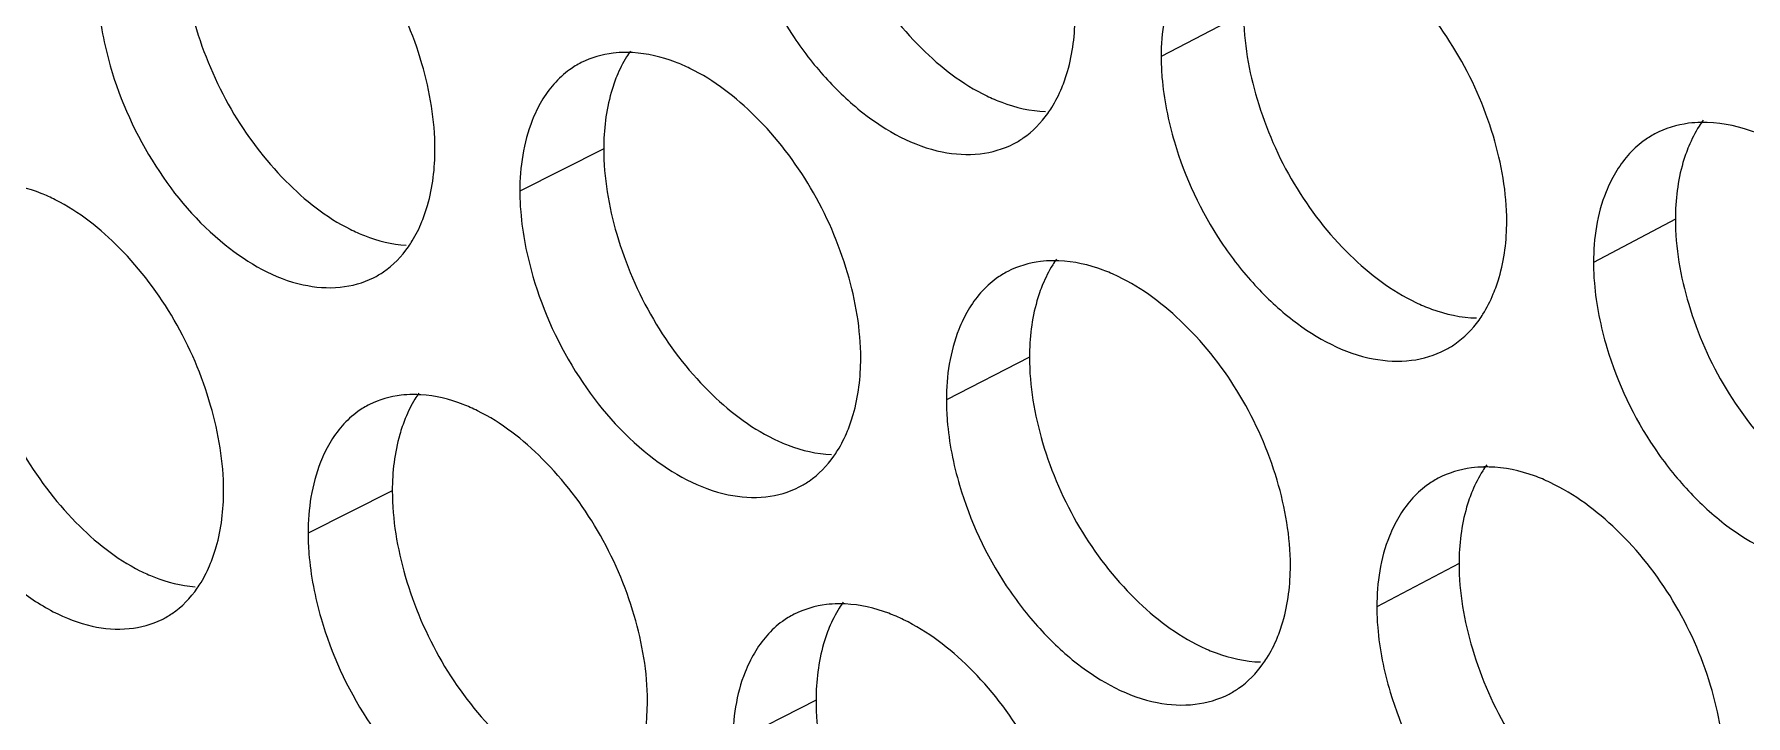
# Model space of a CAD drawing. Header units: millimetres. Extents: x 1177 to 4147, y 93 to 2194.
# Drawn here: x 2580.43 to 2595.5, y 989 to 995.01 of the extents above; entities that cross this region are included whole.
import ezdxf

# ---------------------------------------------------------------- set-up
doc = ezdxf.new("R2010")
doc.units = ezdxf.units.MM
doc.header["$LTSCALE"] = 0.1
doc.layers.get('0').update_dxf_attribs({"lineweight": 13})
doc.layers.add('标注', color=251, linetype='Continuous', lineweight=9)

# ---------------------------------------------------------------- blocks, each defined once
blk = doc.blocks.new('02')
at = {"layer": '标注'}
for p, q in [((4470.674, 1012.966), (4469.635, 1012.425)), ((4462.624, 1011.265), (4461.569, 1010.732)), ((4476.103, 1010.381), (4475.073, 1009.836)), ((4467.979, 1008.642), (4466.934, 1008.104)), ((4459.965, 1006.961), (4458.906, 1006.43)), ((4473.382, 1006.045), (4472.348, 1005.502)), ((4465.295, 1004.326), (4464.246, 1003.79))]:
    blk.add_line(p, q, dxfattribs=at)
for centre, radius, start, end in [((4462.906, 1010.999), 1.478, 86.8291, 90.6001), ((4468.29, 1008.358), 1.498, 87.7255, 90.8684), ((4460.232, 1006.704), 1.468, 86.3729, 90.4645), ((4473.723, 1005.743), 1.518, 88.601, 91.1331), ((4465.592, 1004.051), 1.488, 87.2799, 90.7347)]:
    blk.add_arc(centre, radius, start, end, dxfattribs=at)
for points, knots in [([(4465.295, 1015.576), (4465.295, 1015.213), (4465.425, 1014.462), (4465.878, 1013.415), (4466.556, 1012.528), (4467.136, 1012.079), (4467.441, 1011.931)], [0, 0, 0, 0, 0.246671, 0.510955, 0.769257, 1, 1, 1, 1]), ([(4460.502, 1011.26), (4460.502, 1011.623), (4460.373, 1012.375), (4459.923, 1013.423), (4459.251, 1014.313), (4458.677, 1014.767), (4458.374, 1014.918)], [0, 0, 0, 0, 0.246911, 0.511538, 0.769926, 1, 1, 1, 1]), ([(4457.319, 1013.913), (4457.319, 1013.55), (4457.447, 1012.798), (4457.893, 1011.749), (4458.561, 1010.858), (4459.134, 1010.403), (4459.435, 1010.252)], [0, 0, 0, 0, 0.247215, 0.511988, 0.770214, 1, 1, 1, 1]), ([(4464.411, 1013.965), (4464.542, 1013.52), (4464.836, 1012.88), (4465.392, 1012.159), (4465.981, 1011.597), (4466.662, 1011.219), (4467.348, 1011.174), (4467.649, 1011.261), (4467.78, 1011.328)], [0, 0, 0, 0, 0.292621, 0.4365, 0.572692, 0.807081, 0.907102, 1, 1, 1, 1]), ([(4473.982, 1010.351), (4473.982, 1010.714), (4473.849, 1011.465), (4473.388, 1012.509), (4472.699, 1013.392), (4472.112, 1013.837), (4471.804, 1013.984)], [0, 0, 0, 0, 0.246007, 0.509819, 0.768332, 1, 1, 1, 1]), ([(4469.91, 1013.555), (4469.864, 1013.478), (4469.694, 1013.125), (4469.635, 1012.726), (4469.635, 1012.425)], [0, 0, 0, 0, 0.229116, 1, 1, 1, 1]), ([(4456.254, 1013.384), (4456.254, 1013.298), (4456.27, 1012.934), (4456.341, 1012.574), (4456.418, 1012.308)], [0, 0, 0, 0, 0.238534, 1, 1, 1, 1]), ([(4468.386, 1012.033), (4468.414, 1012.1), (4468.516, 1012.394), (4468.553, 1012.708), (4468.553, 1012.946)], [0, 0, 0, 0, 0.233519, 1, 1, 1, 1]), ([(4470.674, 1012.966), (4470.674, 1012.603), (4470.806, 1011.852), (4471.263, 1010.807), (4471.948, 1009.923), (4472.533, 1009.477), (4472.84, 1009.331)], [0, 0, 0, 0, 0.246312, 0.510271, 0.768623, 1, 1, 1, 1]), ([(4462.89, 1012.477), (4462.842, 1012.477), (4462.653, 1012.466), (4462.467, 1012.412), (4462.342, 1012.349)], [0, 0, 0, 0, 0.258444, 1, 1, 1, 1]), ([(4462.96, 1012.495), (4462.943, 1012.471), (4462.877, 1012.37), (4462.823, 1012.262), (4462.789, 1012.178)], [0, 0, 0, 0, 0.242682, 1, 1, 1, 1]), ([(4463.709, 1012.276), (4463.649, 1012.305), (4463.42, 1012.406), (4463.171, 1012.465), (4462.988, 1012.475)], [0, 0, 0, 0, 0.266759, 1, 1, 1, 1]), ([(4469.635, 1012.425), (4469.635, 1012.338), (4469.651, 1011.975), (4469.724, 1011.616), (4469.802, 1011.351)], [0, 0, 0, 0, 0.238699, 1, 1, 1, 1]), ([(4456.418, 1012.308), (4456.546, 1011.865), (4456.925, 1011.03), (4457.757, 1010.053), (4458.624, 1009.551), (4459.301, 1009.496), (4459.599, 1009.577), (4459.729, 1009.642)], [0, 0, 0, 0, 0.294207, 0.574275, 0.808437, 0.907868, 1, 1, 1, 1]), ([(4462.342, 1012.349), (4462.291, 1012.323), (4462.09, 1012.201), (4461.932, 1012.016), (4461.842, 1011.863)], [0, 0, 0, 0, 0.242847, 1, 1, 1, 1]), ([(4465.857, 1008.628), (4465.857, 1008.99), (4465.726, 1009.742), (4465.272, 1010.788), (4464.593, 1011.676), (4464.014, 1012.126), (4463.709, 1012.276)], [0, 0, 0, 0, 0.246547, 0.510848, 0.769286, 1, 1, 1, 1]), ([(4462.789, 1012.178), (4462.761, 1012.111), (4462.661, 1011.817), (4462.624, 1011.503), (4462.624, 1011.265)], [0, 0, 0, 0, 0.233133, 1, 1, 1, 1]), ([(4468.21, 1011.71), (4468.227, 1011.734), (4468.295, 1011.837), (4468.351, 1011.947), (4468.386, 1012.033)], [0, 0, 0, 0, 0.242819, 1, 1, 1, 1]), ([(4461.842, 1011.863), (4461.797, 1011.786), (4461.628, 1011.432), (4461.569, 1011.033), (4461.569, 1010.732)], [0, 0, 0, 0, 0.228378, 1, 1, 1, 1]), ([(4467.441, 1011.931), (4467.503, 1011.901), (4467.738, 1011.799), (4467.993, 1011.741), (4468.181, 1011.733)], [0, 0, 0, 0, 0.26673, 1, 1, 1, 1]), ([(4467.78, 1011.328), (4467.822, 1011.35), (4467.988, 1011.449), (4468.126, 1011.591), (4468.21, 1011.71)], [0, 0, 0, 0, 0.245104, 1, 1, 1, 1]), ([(4476.424, 1011.597), (4476.373, 1011.596), (4476.173, 1011.581), (4475.975, 1011.522), (4475.844, 1011.452)], [0, 0, 0, 0, 0.258513, 1, 1, 1, 1]), ([(4476.453, 1011.626), (4476.435, 1011.601), (4476.365, 1011.497), (4476.308, 1011.384), (4476.271, 1011.296)], [0, 0, 0, 0, 0.243002, 1, 1, 1, 1]), ([(4477.262, 1011.405), (4477.192, 1011.438), (4476.926, 1011.547), (4476.635, 1011.602), (4476.424, 1011.597)], [0, 0, 0, 0, 0.268167, 1, 1, 1, 1]), ([(4469.802, 1011.351), (4469.934, 1010.906), (4470.232, 1010.265), (4470.795, 1009.546), (4471.392, 1008.985), (4472.082, 1008.612), (4472.774, 1008.575), (4473.078, 1008.665), (4473.209, 1008.734)], [0, 0, 0, 0, 0.291742, 0.435347, 0.571412, 0.806086, 0.906551, 1, 1, 1, 1]), ([(4475.844, 1011.452), (4475.794, 1011.425), (4475.595, 1011.301), (4475.439, 1011.116), (4475.349, 1010.964)], [0, 0, 0, 0, 0.243618, 1, 1, 1, 1]), ([(4460.338, 1010.348), (4460.365, 1010.415), (4460.466, 1010.709), (4460.502, 1011.022), (4460.502, 1011.26)], [0, 0, 0, 0, 0.233071, 1, 1, 1, 1]), ([(4462.624, 1011.265), (4462.624, 1010.902), (4462.754, 1010.151), (4463.204, 1009.103), (4463.879, 1008.215), (4464.456, 1007.764), (4464.76, 1007.615)], [0, 0, 0, 0, 0.246852, 0.511298, 0.769575, 1, 1, 1, 1]), ([(4476.271, 1011.296), (4476.243, 1011.229), (4476.14, 1010.935), (4476.103, 1010.62), (4476.103, 1010.381)], [0, 0, 0, 0, 0.233879, 1, 1, 1, 1]), ([(4475.349, 1010.964), (4475.303, 1010.887), (4475.133, 1010.535), (4475.073, 1010.136), (4475.073, 1009.836)], [0, 0, 0, 0, 0.229607, 1, 1, 1, 1]), ([(4455.726, 1010.624), (4455.669, 1010.653), (4455.45, 1010.752), (4455.213, 1010.813), (4455.038, 1010.827)], [0, 0, 0, 0, 0.266684, 1, 1, 1, 1]), ([(4461.569, 1010.732), (4461.569, 1010.645), (4461.585, 1010.282), (4461.657, 1009.922), (4461.734, 1009.657)], [0, 0, 0, 0, 0.238599, 1, 1, 1, 1]), ([(4457.844, 1006.961), (4457.844, 1007.324), (4457.715, 1008.075), (4457.268, 1009.125), (4456.598, 1010.016), (4456.027, 1010.472), (4455.726, 1010.624)], [0, 0, 0, 0, 0.247093, 0.511885, 0.770247, 1, 1, 1, 1]), ([(4459.435, 1010.252), (4459.494, 1010.223), (4459.718, 1010.123), (4459.961, 1010.063), (4460.141, 1010.051)], [0, 0, 0, 0, 0.266679, 1, 1, 1, 1]), ([(4460.169, 1010.033), (4460.185, 1010.057), (4460.25, 1010.157), (4460.304, 1010.265), (4460.338, 1010.348)], [0, 0, 0, 0, 0.24264, 1, 1, 1, 1]), ([(4473.813, 1009.438), (4473.841, 1009.505), (4473.944, 1009.799), (4473.982, 1010.113), (4473.982, 1010.351)], [0, 0, 0, 0, 0.233818, 1, 1, 1, 1]), ([(4476.103, 1010.381), (4476.103, 1010.019), (4476.235, 1009.268), (4476.696, 1008.225), (4477.388, 1007.344), (4477.978, 1006.901), (4478.287, 1006.756)], [0, 0, 0, 0, 0.245956, 0.50959, 0.767992, 1, 1, 1, 1]), ([(4459.729, 1009.642), (4459.772, 1009.664), (4459.942, 1009.764), (4460.083, 1009.911), (4460.169, 1010.033)], [0, 0, 0, 0, 0.244538, 1, 1, 1, 1]), ([(4468.267, 1009.856), (4468.217, 1009.856), (4468.024, 1009.843), (4467.834, 1009.787), (4467.706, 1009.721)], [0, 0, 0, 0, 0.258469, 1, 1, 1, 1]), ([(4468.32, 1009.878), (4468.303, 1009.854), (4468.236, 1009.752), (4468.18, 1009.642), (4468.145, 1009.556)], [0, 0, 0, 0, 0.242804, 1, 1, 1, 1]), ([(4469.094, 1009.658), (4469.032, 1009.688), (4468.795, 1009.79), (4468.538, 1009.848), (4468.349, 1009.855)], [0, 0, 0, 0, 0.266791, 1, 1, 1, 1]), ([(4475.073, 1009.836), (4475.073, 1009.749), (4475.089, 1009.386), (4475.163, 1009.027), (4475.242, 1008.763)], [0, 0, 0, 0, 0.238766, 1, 1, 1, 1]), ([(4454.685, 1009.621), (4454.685, 1009.258), (4454.813, 1008.506), (4455.256, 1007.456), (4455.921, 1006.564), (4456.491, 1006.107), (4456.791, 1005.956)], [0, 0, 0, 0, 0.247397, 0.512334, 0.770535, 1, 1, 1, 1]), ([(4461.734, 1009.657), (4461.864, 1009.212), (4462.249, 1008.377), (4463.091, 1007.402), (4463.97, 1006.906), (4464.653, 1006.859), (4464.954, 1006.943), (4465.084, 1007.01)], [0, 0, 0, 0, 0.293319, 0.572966, 0.807416, 0.907301, 1, 1, 1, 1]), ([(4467.706, 1009.721), (4467.656, 1009.695), (4467.456, 1009.572), (4467.298, 1009.387), (4467.208, 1009.234)], [0, 0, 0, 0, 0.243166, 1, 1, 1, 1]), ([(4471.261, 1006.02), (4471.261, 1006.383), (4471.129, 1007.134), (4470.671, 1008.179), (4469.985, 1009.063), (4469.401, 1009.511), (4469.094, 1009.658)], [0, 0, 0, 0, 0.246187, 0.510161, 0.768649, 1, 1, 1, 1]), ([(4468.145, 1009.556), (4468.117, 1009.489), (4468.016, 1009.195), (4467.979, 1008.881), (4467.979, 1008.642)], [0, 0, 0, 0, 0.233432, 1, 1, 1, 1]), ([(4473.633, 1009.11), (4473.65, 1009.134), (4473.72, 1009.238), (4473.777, 1009.35), (4473.813, 1009.438)], [0, 0, 0, 0, 0.242949, 1, 1, 1, 1]), ([(4467.208, 1009.234), (4467.163, 1009.157), (4466.993, 1008.804), (4466.934, 1008.405), (4466.934, 1008.104)], [0, 0, 0, 0, 0.22887, 1, 1, 1, 1]), ([(4472.84, 1009.331), (4472.903, 1009.3), (4473.146, 1009.198), (4473.409, 1009.141), (4473.602, 1009.136)], [0, 0, 0, 0, 0.266746, 1, 1, 1, 1]), ([(4473.209, 1008.734), (4473.251, 1008.756), (4473.413, 1008.854), (4473.549, 1008.994), (4473.633, 1009.11)], [0, 0, 0, 0, 0.245453, 1, 1, 1, 1]), ([(4475.242, 1008.763), (4475.375, 1008.316), (4475.677, 1007.675), (4476.248, 1006.958), (4476.852, 1006.399), (4477.551, 1006.032), (4478.249, 1006.001), (4478.555, 1006.095), (4478.688, 1006.166)], [0, 0, 0, 0, 0.290871, 0.434206, 0.570147, 0.805105, 0.906009, 1, 1, 1, 1]), ([(4465.691, 1007.715), (4465.719, 1007.782), (4465.82, 1008.076), (4465.857, 1008.39), (4465.857, 1008.628)], [0, 0, 0, 0, 0.23337, 1, 1, 1, 1]), ([(4467.979, 1008.642), (4467.979, 1008.28), (4468.109, 1007.529), (4468.564, 1006.483), (4469.246, 1005.597), (4469.828, 1005.15), (4470.134, 1005.002)], [0, 0, 0, 0, 0.246491, 0.510612, 0.768939, 1, 1, 1, 1]), ([(4460.221, 1008.173), (4460.172, 1008.172), (4459.986, 1008.161), (4459.802, 1008.109), (4459.679, 1008.047)], [0, 0, 0, 0, 0.258432, 1, 1, 1, 1]), ([(4460.298, 1008.188), (4460.281, 1008.164), (4460.216, 1008.064), (4460.163, 1007.957), (4460.129, 1007.873)], [0, 0, 0, 0, 0.242625, 1, 1, 1, 1]), ([(4461.036, 1007.969), (4460.977, 1007.998), (4460.751, 1008.098), (4460.506, 1008.158), (4460.325, 1008.17)], [0, 0, 0, 0, 0.266738, 1, 1, 1, 1]), ([(4466.934, 1008.104), (4466.934, 1008.018), (4466.95, 1007.655), (4467.022, 1007.295), (4467.1, 1007.03)], [0, 0, 0, 0, 0.238665, 1, 1, 1, 1]), ([(4453.778, 1008.019), (4453.905, 1007.575), (4454.28, 1006.742), (4455.002, 1005.893), (4455.671, 1005.431), (4456.166, 1005.24), (4456.644, 1005.199), (4456.941, 1005.279), (4457.07, 1005.343)], [0, 0, 0, 0, 0.294183, 0.574014, 0.698487, 0.809259, 0.908301, 1, 1, 1, 1]), ([(4459.679, 1008.047), (4459.628, 1008.022), (4459.426, 1007.9), (4459.268, 1007.714), (4459.178, 1007.561)], [0, 0, 0, 0, 0.242682, 1, 1, 1, 1]), ([(4463.174, 1004.316), (4463.174, 1004.678), (4463.043, 1005.43), (4462.592, 1006.478), (4461.916, 1007.366), (4461.339, 1007.819), (4461.036, 1007.969)], [0, 0, 0, 0, 0.246729, 0.511193, 0.769606, 1, 1, 1, 1]), ([(4460.129, 1007.873), (4460.102, 1007.806), (4460.002, 1007.512), (4459.965, 1007.199), (4459.965, 1006.961)], [0, 0, 0, 0, 0.232984, 1, 1, 1, 1]), ([(4465.517, 1007.395), (4465.534, 1007.419), (4465.601, 1007.52), (4465.656, 1007.63), (4465.691, 1007.715)], [0, 0, 0, 0, 0.242757, 1, 1, 1, 1]), ([(4459.178, 1007.561), (4459.133, 1007.484), (4458.964, 1007.131), (4458.906, 1006.731), (4458.906, 1006.43)], [0, 0, 0, 0, 0.228131, 1, 1, 1, 1]), ([(4464.76, 1007.615), (4464.821, 1007.585), (4465.052, 1007.484), (4465.304, 1007.425), (4465.489, 1007.416)], [0, 0, 0, 0, 0.266716, 1, 1, 1, 1]), ([(4465.084, 1007.01), (4465.126, 1007.032), (4465.294, 1007.131), (4465.433, 1007.275), (4465.517, 1007.395)], [0, 0, 0, 0, 0.244921, 1, 1, 1, 1]), ([(4473.693, 1007.26), (4473.642, 1007.259), (4473.444, 1007.245), (4473.249, 1007.187), (4473.119, 1007.119)], [0, 0, 0, 0, 0.258498, 1, 1, 1, 1]), ([(4473.73, 1007.287), (4473.712, 1007.262), (4473.643, 1007.159), (4473.586, 1007.047), (4473.55, 1006.96)], [0, 0, 0, 0, 0.242934, 1, 1, 1, 1]), ([(4474.527, 1007.066), (4474.463, 1007.097), (4474.219, 1007.199), (4473.954, 1007.256), (4473.76, 1007.26)], [0, 0, 0, 0, 0.266809, 1, 1, 1, 1]), ([(4467.1, 1007.03), (4467.232, 1006.585), (4467.528, 1005.944), (4468.087, 1005.224), (4468.68, 1004.663), (4469.366, 1004.287), (4470.055, 1004.247), (4470.357, 1004.335), (4470.489, 1004.403)], [0, 0, 0, 0, 0.29218, 0.435922, 0.57205, 0.806581, 0.906826, 1, 1, 1, 1]), ([(4473.119, 1007.119), (4473.069, 1007.092), (4472.87, 1006.968), (4472.713, 1006.783), (4472.623, 1006.631)], [0, 0, 0, 0, 0.243471, 1, 1, 1, 1]), ([(4476.714, 1003.439), (4476.714, 1003.801), (4476.581, 1004.552), (4476.118, 1005.595), (4475.425, 1006.477), (4474.836, 1006.92), (4474.527, 1007.066)], [0, 0, 0, 0, 0.245829, 0.509477, 0.768016, 1, 1, 1, 1]), ([(4457.68, 1006.049), (4457.707, 1006.116), (4457.807, 1006.41), (4457.844, 1006.723), (4457.844, 1006.961)], [0, 0, 0, 0, 0.232922, 1, 1, 1, 1]), ([(4459.965, 1006.961), (4459.965, 1006.598), (4460.094, 1005.847), (4460.542, 1004.798), (4461.214, 1003.908), (4461.789, 1003.455), (4462.091, 1003.306)], [0, 0, 0, 0, 0.247033, 0.511643, 0.769894, 1, 1, 1, 1]), ([(4473.55, 1006.96), (4473.522, 1006.893), (4473.42, 1006.598), (4473.382, 1006.284), (4473.382, 1006.045)], [0, 0, 0, 0, 0.23373, 1, 1, 1, 1]), ([(4472.623, 1006.631), (4472.578, 1006.554), (4472.407, 1006.202), (4472.348, 1005.803), (4472.348, 1005.502)], [0, 0, 0, 0, 0.229361, 1, 1, 1, 1]), ([(4458.906, 1006.43), (4458.906, 1006.343), (4458.921, 1005.98), (4458.993, 1005.62), (4459.07, 1005.354)], [0, 0, 0, 0, 0.238567, 1, 1, 1, 1]), ([(4456.791, 1005.956), (4456.849, 1005.927), (4457.069, 1005.827), (4457.309, 1005.766), (4457.486, 1005.753)], [0, 0, 0, 0, 0.266655, 1, 1, 1, 1]), ([(4457.513, 1005.737), (4457.529, 1005.76), (4457.594, 1005.86), (4457.646, 1005.966), (4457.68, 1006.049)], [0, 0, 0, 0, 0.242584, 1, 1, 1, 1]), ([(4471.094, 1005.107), (4471.122, 1005.174), (4471.224, 1005.468), (4471.261, 1005.782), (4471.261, 1006.02)], [0, 0, 0, 0, 0.233669, 1, 1, 1, 1]), ([(4473.382, 1006.045), (4473.382, 1005.683), (4473.514, 1004.932), (4473.973, 1003.888), (4474.662, 1003.005), (4475.249, 1002.561), (4475.558, 1002.415)], [0, 0, 0, 0, 0.246134, 0.50993, 0.768307, 1, 1, 1, 1]), ([(4457.07, 1005.343), (4457.113, 1005.365), (4457.286, 1005.465), (4457.428, 1005.613), (4457.513, 1005.737)], [0, 0, 0, 0, 0.244338, 1, 1, 1, 1]), ([(4465.573, 1005.539), (4465.523, 1005.538), (4465.333, 1005.526), (4465.144, 1005.471), (4465.018, 1005.407)], [0, 0, 0, 0, 0.258456, 1, 1, 1, 1]), ([(4465.634, 1005.559), (4465.617, 1005.534), (4465.55, 1005.433), (4465.496, 1005.324), (4465.461, 1005.239)], [0, 0, 0, 0, 0.242742, 1, 1, 1, 1]), ([(4466.395, 1005.339), (4466.334, 1005.369), (4466.101, 1005.47), (4465.849, 1005.528), (4465.662, 1005.537)], [0, 0, 0, 0, 0.266777, 1, 1, 1, 1]), ([(4459.07, 1005.354), (4459.198, 1004.91), (4459.581, 1004.075), (4460.418, 1003.1), (4461.291, 1002.6), (4461.971, 1002.549), (4462.27, 1002.632), (4462.4, 1002.698)], [0, 0, 0, 0, 0.293762, 0.573619, 0.807925, 0.907583, 1, 1, 1, 1]), ([(4465.018, 1005.407), (4464.967, 1005.381), (4464.767, 1005.259), (4464.609, 1005.073), (4464.519, 1004.92)], [0, 0, 0, 0, 0.243008, 1, 1, 1, 1]), ([(4468.553, 1001.696), (4468.553, 1002.058), (4468.422, 1002.81), (4467.966, 1003.856), (4467.283, 1004.741), (4466.701, 1005.19), (4466.395, 1005.339)], [0, 0, 0, 0, 0.246367, 0.510504, 0.768967, 1, 1, 1, 1]), ([(4472.348, 1005.502), (4472.348, 1005.415), (4472.364, 1005.053), (4472.437, 1004.693), (4472.516, 1004.429)], [0, 0, 0, 0, 0.238732, 1, 1, 1, 1]), ([(4465.461, 1005.239), (4465.433, 1005.172), (4465.332, 1004.878), (4465.295, 1004.564), (4465.295, 1004.326)], [0, 0, 0, 0, 0.233282, 1, 1, 1, 1]), ([(4470.915, 1004.782), (4470.933, 1004.806), (4471.002, 1004.909), (4471.058, 1005.02), (4471.094, 1005.107)], [0, 0, 0, 0, 0.242883, 1, 1, 1, 1]), ([(4464.519, 1004.92), (4464.474, 1004.843), (4464.304, 1004.49), (4464.246, 1004.091), (4464.246, 1003.79)], [0, 0, 0, 0, 0.228624, 1, 1, 1, 1]), ([(4470.134, 1005.002), (4470.197, 1004.972), (4470.436, 1004.87), (4470.695, 1004.813), (4470.886, 1004.807)], [0, 0, 0, 0, 0.266739, 1, 1, 1, 1]), ([(4470.489, 1004.403), (4470.53, 1004.425), (4470.694, 1004.524), (4470.831, 1004.664), (4470.915, 1004.782)], [0, 0, 0, 0, 0.245281, 1, 1, 1, 1]), ([(4463.008, 1003.403), (4463.036, 1003.47), (4463.137, 1003.764), (4463.174, 1004.078), (4463.174, 1004.316)], [0, 0, 0, 0, 0.233221, 1, 1, 1, 1]), ([(4465.295, 1004.326), (4465.295, 1003.963), (4465.425, 1003.212), (4465.878, 1002.165), (4466.556, 1001.278), (4467.136, 1000.829), (4467.441, 1000.681)], [0, 0, 0, 0, 0.246671, 0.510955, 0.769257, 1, 1, 1, 1]), ([(4472.516, 1004.429), (4472.649, 1003.983), (4472.949, 1003.342), (4473.515, 1002.624), (4474.116, 1002.064), (4474.81, 1001.694), (4475.505, 1001.66), (4475.81, 1001.752), (4475.943, 1001.822)], [0, 0, 0, 0, 0.291305, 0.434775, 0.570777, 0.805593, 0.906279, 1, 1, 1, 1])]:
    blk.add_open_spline(points, degree=3, knots=knots, dxfattribs=at)

msp = doc.modelspace()

# ---------------------------------------------------------------- block references
at = {"xscale": 0.7, "yscale": 0.7, "zscale": 0.7}
msp.add_blockref('02', (-538.391, 286.112), dxfattribs=at)

doc.saveas('drawing.dxf')
